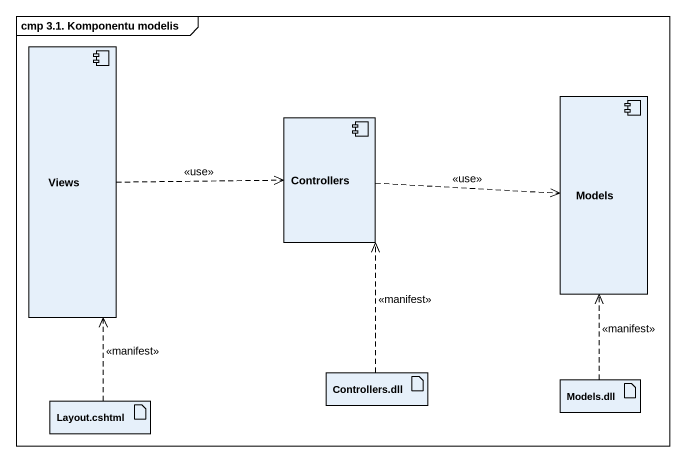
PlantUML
@startuml
mainframe cmp 3.1. Komponentu modelis
component Views
component Models
component Controllers
artifact "Controllers.dll" as Controllers_dll
artifact "Models.dll" as Models_dll
artifact "Layout.cshtml" as Layout_cshtml
Views .right.> Controllers : <<use>>
Controllers .right.> Models : <<use>>
Controllers_dll .up.> Controllers : <<manifest>>
Models_dll .up.> Models : <<manifest>>
Layout_cshtml .up.> Views : <<manifest>>
@enduml
